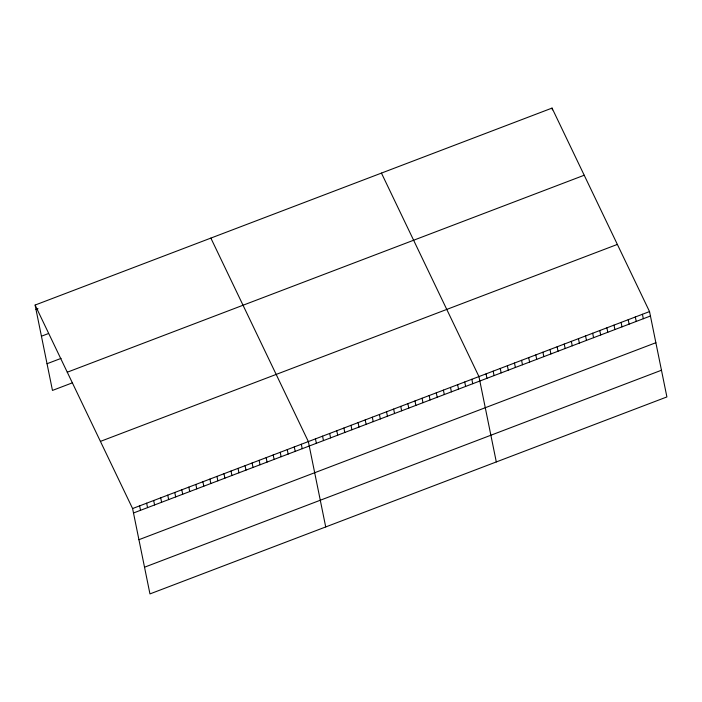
<?xml version="1.0" encoding="UTF-8"?>
<svg xmlns="http://www.w3.org/2000/svg" width="702" height="702" viewBox="0 0 702 702"><rect width="100%" height="100%" fill="white"/><g stroke="black" fill="none" stroke-linecap="round" stroke-linejoin="round"><path stroke-width="1.05" d="M35.1 305.063L552.044 108.09L649.534 311.574L666.9 396.937L149.956 593.91L132.59 508.546L35.1 305.063L52.466 390.426L72.552 382.774M36.004 309.512L38.013 308.74M41.436 336.214L48.464 333.538M47.034 363.724L61.092 358.371M67.269 372.209L584.213 175.237M100.412 441.4L617.365 244.419M132.59 508.546L649.534 311.574M133.494 512.986L650.438 316.014M138.926 539.698L655.87 342.716M144.524 567.207L661.468 370.235M381.449 173.096L478.939 376.57L496.305 461.934M210.863 238.092L308.345 441.576L325.719 526.939M642.427 314.277L643.33 318.726M635.319 316.988L636.223 321.437M628.211 319.7L629.115 324.14M621.103 322.402L622.007 326.851M613.996 325.114L614.899 329.563M606.888 327.825L607.792 332.265M599.78 330.528L600.684 334.977M552.044 108.09L552.404 109.872M592.672 333.239L593.576 337.68M585.565 335.951L586.468 340.391M578.448 338.654L579.361 343.102M571.34 341.365L572.253 345.805M564.232 344.068L565.145 348.517M557.125 346.779L558.029 351.228M550.017 349.491L550.921 353.931M542.909 352.193L543.813 356.642M535.802 354.905L536.705 359.354M528.694 357.616L529.598 362.056M521.586 360.319L522.49 364.768M514.478 363.031L515.382 367.479M507.37 365.742L508.274 370.182M500.263 368.445L501.167 372.894M493.155 371.156L494.059 375.605M486.047 373.868L486.951 378.308M471.832 379.282L472.736 383.722M464.724 381.993L465.628 386.433M457.616 384.696L458.52 389.145M450.508 387.407L451.412 391.848M443.401 390.11L444.305 394.559M436.293 392.822L437.197 397.271M429.185 395.533L430.089 399.973M422.077 398.236L422.981 402.685M414.97 400.947L415.874 405.396M407.862 403.659L408.766 408.099M400.754 406.361L401.658 410.81M393.647 409.073L394.55 413.522M386.539 411.784L387.443 416.225M379.431 414.487L380.335 418.936M372.323 417.199L373.227 421.648M365.215 419.91L366.119 424.35M358.108 422.613L359.012 427.062M351 425.324L351.904 429.764M343.892 428.036L344.796 432.476M336.784 430.738L337.688 435.187M329.677 433.45L330.581 437.89M322.56 436.153L323.473 440.602M315.452 438.864L316.365 443.313M301.316 444.252L302.22 448.701M294.287 446.928L295.191 451.377M287.258 449.613L288.162 454.054M280.23 452.29L281.133 456.73M273.192 454.966L274.105 459.415M266.163 457.643L267.067 462.091M259.135 460.328L260.038 464.768M252.106 463.004L253.01 467.453M245.077 465.68L245.981 470.129M238.048 468.366L238.952 472.806M231.011 471.042L231.914 475.482M223.982 473.718L224.886 478.167M216.953 476.395L217.857 480.844M209.924 479.08L210.828 483.52M202.896 481.756L203.799 486.205M195.858 484.433L196.762 488.882M188.829 487.118L189.733 491.558M181.8 489.794L182.704 494.234M174.772 492.471L175.675 496.919M167.743 495.147L168.647 499.596M160.705 497.832L161.609 502.272M153.677 500.508L154.58 504.957M146.648 503.185L147.552 507.634M139.619 505.87L140.523 510.31"/></g></svg>
